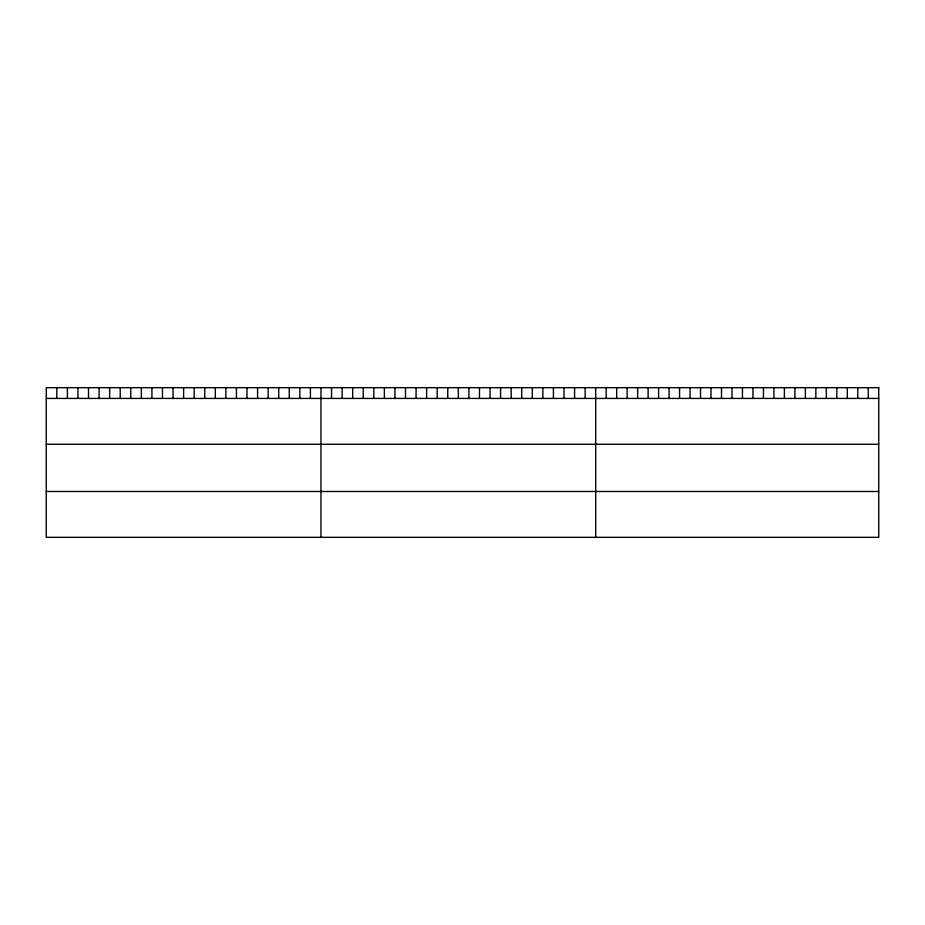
<?xml version="1.0" encoding="UTF-8"?>
<svg xmlns="http://www.w3.org/2000/svg" width="925" height="925" viewBox="0 0 925 925"><rect width="100%" height="100%" fill="white"/><g stroke="black" fill="none" stroke-linecap="round" stroke-linejoin="round"><path stroke-width="1.39" d="M46.25 398.421L878.75 398.421M46.25 444.266L878.75 444.266M46.25 491.487L878.75 491.487M868.263 387.679L868.263 398.421M857.787 387.679L857.787 398.421M847.3 387.679L847.3 398.421M836.813 387.679L836.813 398.421M826.337 387.679L826.337 398.421M815.85 387.679L815.85 398.421M805.363 387.679L805.363 398.421M794.887 387.679L794.887 398.421M784.4 387.679L784.4 398.421M773.913 387.679L773.913 398.421M763.437 387.679L763.437 398.421M752.95 387.679L752.95 398.421M742.463 387.679L742.463 398.421M731.987 387.679L731.987 398.421M721.5 387.679L721.5 398.421M711.013 387.679L711.013 398.421M700.537 387.679L700.537 398.421M690.05 387.679L690.05 398.421M679.563 387.679L679.563 398.421M669.087 387.679L669.087 398.421M658.6 387.679L658.6 398.421M648.113 387.679L648.113 398.421M637.637 387.679L637.637 398.421M627.15 387.679L627.15 398.421M616.663 387.679L616.663 398.421M606.187 387.679L606.187 398.421M595.7 387.679L595.7 537.321M585.132 387.679L585.132 398.421M574.564 387.679L574.564 398.421M563.996 387.679L563.996 398.421M553.439 387.679L553.439 398.421M542.871 387.679L542.871 398.421M532.303 387.679L532.303 398.421M521.735 387.679L521.735 398.421M511.167 387.679L511.167 398.421M500.598 387.679L500.598 398.421M490.042 387.679L490.042 398.421M479.474 387.679L479.474 398.421M468.906 387.679L468.906 398.421M458.337 387.679L458.337 398.421M447.769 387.679L447.769 398.421M437.201 387.679L437.201 398.421M426.633 387.679L426.633 398.421M416.077 387.679L416.077 398.421M405.508 387.679L405.508 398.421M394.94 387.679L394.94 398.421M384.372 387.679L384.372 398.421M373.804 387.679L373.804 398.421M363.236 387.679L363.236 398.421M352.679 387.679L352.679 398.421M342.111 387.679L342.111 398.421M331.543 387.679L331.543 398.421M320.975 387.679L320.975 537.321M310.407 387.679L310.407 398.421M299.839 387.679L299.839 398.421M289.271 387.679L289.271 398.421M278.714 387.679L278.714 398.421M268.146 387.679L268.146 398.421M257.578 387.679L257.578 398.421M247.01 387.679L247.01 398.421M236.442 387.679L236.442 398.421M225.873 387.679L225.873 398.421M215.317 387.679L215.317 398.421M204.749 387.679L204.749 398.421M194.181 387.679L194.181 398.421M183.613 387.679L183.613 398.421M173.044 387.679L173.044 398.421M162.476 387.679L162.476 398.421M151.908 387.679L151.908 398.421M141.352 387.679L141.352 398.421M130.783 387.679L130.783 398.421M120.215 387.679L120.215 398.421M109.647 387.679L109.647 398.421M99.079 387.679L99.079 398.421M88.511 387.679L88.511 398.421M77.954 387.679L77.954 398.421M67.386 387.679L67.386 398.421M56.818 387.679L56.818 398.421M878.75 387.679L46.25 387.679L46.25 537.321L878.75 537.321L878.75 387.679"/></g></svg>
